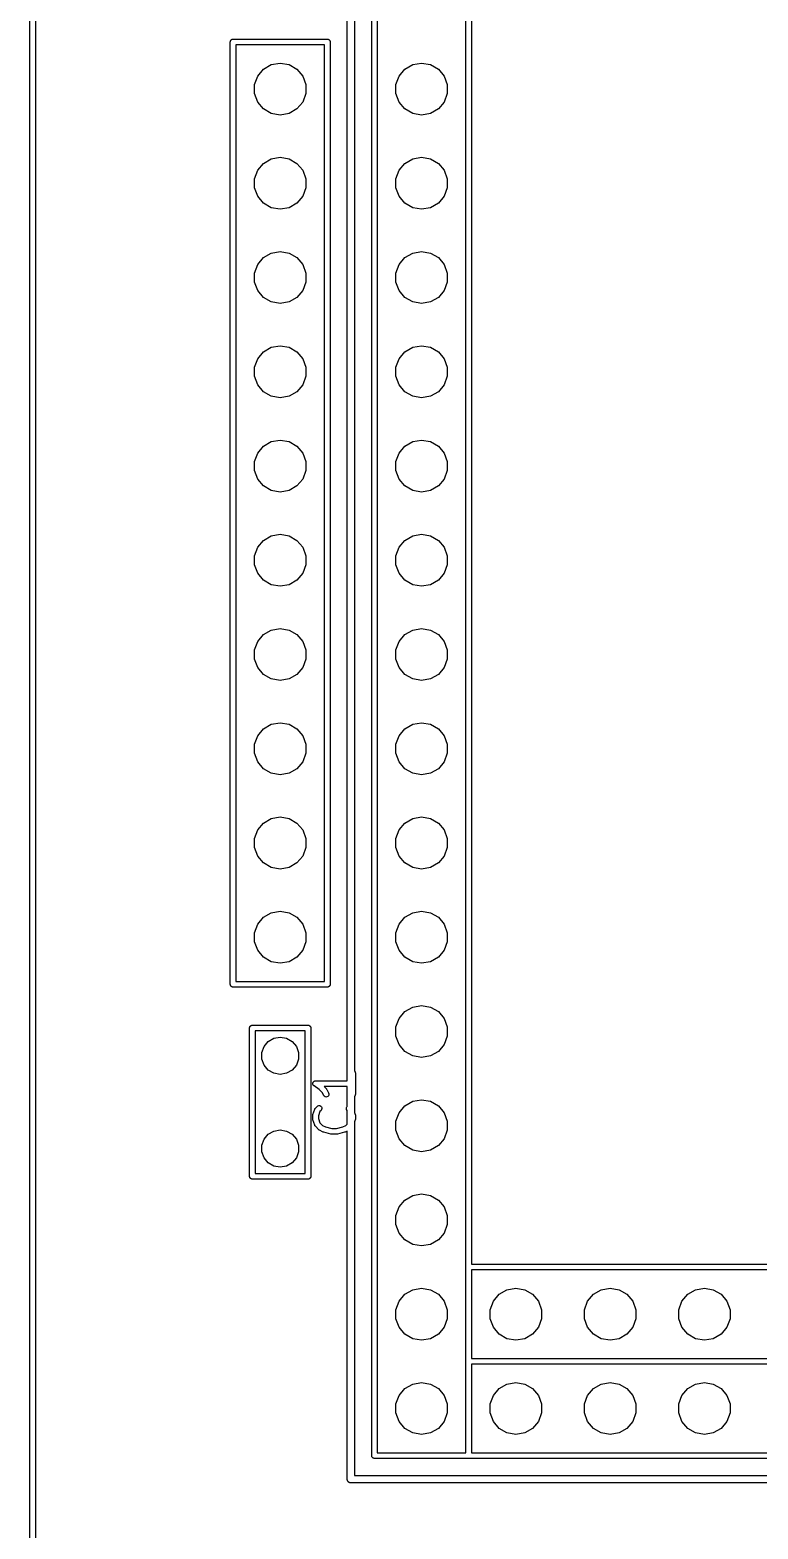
# Model space of a CAD drawing. Extents: x 25 to 346, y -457 to -16.
# Drawn here: x 25.32 to 44.94, y -386.15 to -345.75 of the extents above; entities that cross this region are included whole.
import ezdxf

# ---------------------------------------------------------------- set-up
doc = ezdxf.new("R2010")
doc.units = 0
doc.header["$MEASUREMENT"] = 0
doc.layers.add('BLACK', color=7, linetype='CONTINUOUS')

msp = doc.modelspace()

# ---------------------------------------------------------------- linework, layer by layer
at = {"layer": 'Black'}
for p, q in [((25.325, -456.565), (25.325, -16.51)), ((25.475, -16.585), (25.475, -456.49)), ((33.8725, -374.075), (33.8725, -320.04)), ((34.0725, -320.04), (34.0725, -373.812)), ((34.5325, -384.175), (34.5325, -320.675)), ((34.6825, -320.75), (34.6825, -384.1)), ((37.0725, -381.635), (37.0725, -320.75)), ((37.2225, -320.675), (37.2225, -379.02)), ((30.7225, -346.075), (30.7236, -346.069)), ((30.7225, -371.475), (30.7225, -346.075)), ((30.7236, -346.062), (30.7259, -346.056)), ((30.7236, -346.069), (30.7236, -346.062)), ((30.7259, -346.056), (30.727, -346.049)), ((30.727, -346.049), (30.7303, -346.044)), ((30.7303, -346.044), (30.7325, -346.037)), ((30.7325, -346.037), (30.7368, -346.032)), ((30.7368, -346.032), (30.74, -346.027)), ((30.74, -346.027), (30.7451, -346.023)), ((30.7451, -346.023), (30.7493, -346.018)), ((30.7493, -346.018), (30.755, -346.014)), ((30.755, -346.014), (30.76, -346.01)), ((30.76, -346.01), (30.7662, -346.008)), ((30.7662, -346.008), (30.7718, -346.005)), ((30.7718, -346.005), (30.7783, -346.003)), ((30.7783, -346.003), (30.7845, -346.001)), ((30.7845, -346.001), (30.791, -346.001)), ((30.791, -346.001), (30.7975, -346)), ((30.7975, -346), (33.3375, -346)), ((30.8725, -346.15), (30.8725, -371.4)), ((33.2625, -346.15), (30.8725, -346.15)), ((33.2625, -371.4), (33.2625, -346.15)), ((33.3375, -346), (33.344, -346.001)), ((33.344, -346.001), (33.3505, -346.001)), ((33.3505, -346.001), (33.3567, -346.003)), ((33.3567, -346.003), (33.3632, -346.005)), ((33.3632, -346.005), (33.3688, -346.008)), ((33.3688, -346.008), (33.375, -346.01)), ((33.375, -346.01), (33.38, -346.014)), ((33.38, -346.014), (33.3857, -346.018)), ((33.3857, -346.018), (33.3899, -346.023)), ((33.3899, -346.023), (33.395, -346.027)), ((33.395, -346.027), (33.3982, -346.032)), ((33.3982, -346.032), (33.4025, -346.037)), ((33.4025, -346.037), (33.4047, -346.044)), ((33.4047, -346.044), (33.408, -346.049)), ((33.408, -346.049), (33.4091, -346.056)), ((33.4091, -346.056), (33.4114, -346.062)), ((33.4114, -346.062), (33.4114, -346.069)), ((33.4114, -346.069), (33.4125, -346.075)), ((33.4125, -346.075), (33.4125, -371.475)), ((31.377, -347.223), (31.4603, -346.994)), ((31.4603, -346.994), (31.6168, -346.808)), ((31.6168, -346.808), (31.8277, -346.686)), ((31.8277, -346.686), (32.0675, -346.644)), ((32.0675, -346.644), (32.3073, -346.686)), ((32.3073, -346.686), (32.5182, -346.808)), ((32.5182, -346.808), (32.6747, -346.994)), ((32.6747, -346.994), (32.758, -347.223)), ((35.187, -347.223), (35.2703, -346.994)), ((35.2703, -346.994), (35.4268, -346.808)), ((35.4268, -346.808), (35.6377, -346.686)), ((35.6377, -346.686), (35.8775, -346.644)), ((35.8775, -346.644), (36.1173, -346.686)), ((36.1173, -346.686), (36.3282, -346.808)), ((36.3282, -346.808), (36.4847, -346.994)), ((36.4847, -346.994), (36.568, -347.223)), ((31.377, -347.467), (31.377, -347.223)), ((32.758, -347.223), (32.758, -347.467)), ((35.187, -347.467), (35.187, -347.223)), ((36.568, -347.223), (36.568, -347.467)), ((31.4603, -347.696), (31.377, -347.467)), ((31.6168, -347.882), (31.4603, -347.696)), ((32.6747, -347.696), (32.5182, -347.882)), ((32.758, -347.467), (32.6747, -347.696)), ((35.2703, -347.696), (35.187, -347.467)), ((35.4268, -347.882), (35.2703, -347.696)), ((36.4847, -347.696), (36.3282, -347.882)), ((36.568, -347.467), (36.4847, -347.696)), ((31.8277, -348.004), (31.6168, -347.882)), ((32.0675, -348.046), (31.8277, -348.004)), ((32.3073, -348.004), (32.0675, -348.046)), ((32.5182, -347.882), (32.3073, -348.004)), ((35.6377, -348.004), (35.4268, -347.882)), ((35.8775, -348.046), (35.6377, -348.004)), ((36.1173, -348.004), (35.8775, -348.046)), ((36.3282, -347.882), (36.1173, -348.004)), ((31.4603, -349.534), (31.6168, -349.348)), ((31.6168, -349.348), (31.8277, -349.226)), ((31.8277, -349.226), (32.0675, -349.184)), ((32.0675, -349.184), (32.3073, -349.226)), ((32.3073, -349.226), (32.5182, -349.348)), ((32.5182, -349.348), (32.6747, -349.534)), ((35.2703, -349.534), (35.4268, -349.348)), ((35.4268, -349.348), (35.6377, -349.226)), ((35.6377, -349.226), (35.8775, -349.184)), ((35.8775, -349.184), (36.1173, -349.226)), ((36.1173, -349.226), (36.3282, -349.348)), ((36.3282, -349.348), (36.4847, -349.534)), ((31.377, -349.763), (31.4603, -349.534)), ((31.377, -350.007), (31.377, -349.763)), ((32.6747, -349.534), (32.758, -349.763)), ((32.758, -349.763), (32.758, -350.007)), ((35.187, -349.763), (35.2703, -349.534)), ((35.187, -350.007), (35.187, -349.763)), ((36.4847, -349.534), (36.568, -349.763)), ((36.568, -349.763), (36.568, -350.007)), ((31.4603, -350.236), (31.377, -350.007)), ((31.6168, -350.422), (31.4603, -350.236)), ((32.6747, -350.236), (32.5182, -350.422)), ((32.758, -350.007), (32.6747, -350.236)), ((35.2703, -350.236), (35.187, -350.007)), ((35.4268, -350.422), (35.2703, -350.236)), ((36.4847, -350.236), (36.3282, -350.422)), ((36.568, -350.007), (36.4847, -350.236)), ((31.8277, -350.544), (31.6168, -350.422)), ((32.0675, -350.586), (31.8277, -350.544)), ((32.3073, -350.544), (32.0675, -350.586)), ((32.5182, -350.422), (32.3073, -350.544)), ((35.6377, -350.544), (35.4268, -350.422)), ((35.8775, -350.586), (35.6377, -350.544)), ((36.1173, -350.544), (35.8775, -350.586)), ((36.3282, -350.422), (36.1173, -350.544)), ((31.4603, -352.074), (31.6168, -351.888)), ((31.6168, -351.888), (31.8277, -351.766)), ((31.8277, -351.766), (32.0675, -351.724)), ((32.0675, -351.724), (32.3073, -351.766)), ((32.3073, -351.766), (32.5182, -351.888)), ((32.5182, -351.888), (32.6747, -352.074)), ((35.2703, -352.074), (35.4268, -351.888)), ((35.4268, -351.888), (35.6377, -351.766)), ((35.6377, -351.766), (35.8775, -351.724)), ((35.8775, -351.724), (36.1173, -351.766)), ((36.1173, -351.766), (36.3282, -351.888)), ((36.3282, -351.888), (36.4847, -352.074)), ((31.377, -352.303), (31.4603, -352.074)), ((32.6747, -352.074), (32.758, -352.303)), ((35.187, -352.303), (35.2703, -352.074)), ((36.4847, -352.074), (36.568, -352.303)), ((31.377, -352.547), (31.377, -352.303)), ((31.4603, -352.776), (31.377, -352.547)), ((32.758, -352.547), (32.6747, -352.776)), ((32.758, -352.303), (32.758, -352.547)), ((35.187, -352.547), (35.187, -352.303)), ((35.2703, -352.776), (35.187, -352.547)), ((36.568, -352.547), (36.4847, -352.776)), ((36.568, -352.303), (36.568, -352.547)), ((31.6168, -352.962), (31.4603, -352.776)), ((31.8277, -353.084), (31.6168, -352.962)), ((32.0675, -353.126), (31.8277, -353.084)), ((32.3073, -353.084), (32.0675, -353.126)), ((32.5182, -352.962), (32.3073, -353.084)), ((32.6747, -352.776), (32.5182, -352.962)), ((35.4268, -352.962), (35.2703, -352.776)), ((35.6377, -353.084), (35.4268, -352.962)), ((35.8775, -353.126), (35.6377, -353.084)), ((36.1173, -353.084), (35.8775, -353.126)), ((36.3282, -352.962), (36.1173, -353.084)), ((36.4847, -352.776), (36.3282, -352.962)), ((31.6168, -354.428), (31.8277, -354.306)), ((31.8277, -354.306), (32.0675, -354.264)), ((32.0675, -354.264), (32.3073, -354.306)), ((32.3073, -354.306), (32.5182, -354.428)), ((35.4268, -354.428), (35.6377, -354.306)), ((35.6377, -354.306), (35.8775, -354.264)), ((35.8775, -354.264), (36.1173, -354.306)), ((36.1173, -354.306), (36.3282, -354.428)), ((31.377, -354.843), (31.4603, -354.614)), ((31.4603, -354.614), (31.6168, -354.428)), ((32.5182, -354.428), (32.6747, -354.614)), ((32.6747, -354.614), (32.758, -354.843)), ((35.187, -354.843), (35.2703, -354.614)), ((35.2703, -354.614), (35.4268, -354.428)), ((36.3282, -354.428), (36.4847, -354.614)), ((36.4847, -354.614), (36.568, -354.843)), ((31.377, -355.087), (31.377, -354.843)), ((31.4603, -355.316), (31.377, -355.087)), ((32.758, -355.087), (32.6747, -355.316)), ((32.758, -354.843), (32.758, -355.087)), ((35.187, -355.087), (35.187, -354.843)), ((35.2703, -355.316), (35.187, -355.087)), ((36.568, -355.087), (36.4847, -355.316)), ((36.568, -354.843), (36.568, -355.087)), ((31.6168, -355.502), (31.4603, -355.316)), ((31.8277, -355.624), (31.6168, -355.502)), ((32.5182, -355.502), (32.3073, -355.624)), ((32.6747, -355.316), (32.5182, -355.502)), ((35.4268, -355.502), (35.2703, -355.316)), ((35.6377, -355.624), (35.4268, -355.502)), ((36.3282, -355.502), (36.1173, -355.624)), ((36.4847, -355.316), (36.3282, -355.502)), ((32.0675, -355.666), (31.8277, -355.624)), ((32.3073, -355.624), (32.0675, -355.666)), ((35.8775, -355.666), (35.6377, -355.624)), ((36.1173, -355.624), (35.8775, -355.666)), ((31.4603, -357.154), (31.6168, -356.968)), ((31.6168, -356.968), (31.8277, -356.846)), ((31.8277, -356.846), (32.0675, -356.804)), ((32.0675, -356.804), (32.3073, -356.846)), ((32.3073, -356.846), (32.5182, -356.968)), ((32.5182, -356.968), (32.6747, -357.154)), ((35.2703, -357.154), (35.4268, -356.968)), ((35.4268, -356.968), (35.6377, -356.846)), ((35.6377, -356.846), (35.8775, -356.804)), ((35.8775, -356.804), (36.1173, -356.846)), ((36.1173, -356.846), (36.3282, -356.968)), ((36.3282, -356.968), (36.4847, -357.154)), ((31.377, -357.383), (31.4603, -357.154)), ((31.377, -357.627), (31.377, -357.383)), ((32.6747, -357.154), (32.758, -357.383)), ((32.758, -357.383), (32.758, -357.627)), ((35.187, -357.383), (35.2703, -357.154)), ((35.187, -357.627), (35.187, -357.383)), ((36.4847, -357.154), (36.568, -357.383)), ((36.568, -357.383), (36.568, -357.627)), ((31.4603, -357.856), (31.377, -357.627)), ((31.6168, -358.042), (31.4603, -357.856)), ((32.6747, -357.856), (32.5182, -358.042)), ((32.758, -357.627), (32.6747, -357.856)), ((35.2703, -357.856), (35.187, -357.627)), ((35.4268, -358.042), (35.2703, -357.856)), ((36.4847, -357.856), (36.3282, -358.042)), ((36.568, -357.627), (36.4847, -357.856)), ((31.8277, -358.164), (31.6168, -358.042)), ((32.0675, -358.206), (31.8277, -358.164)), ((32.3073, -358.164), (32.0675, -358.206)), ((32.5182, -358.042), (32.3073, -358.164)), ((35.6377, -358.164), (35.4268, -358.042)), ((35.8775, -358.206), (35.6377, -358.164)), ((36.1173, -358.164), (35.8775, -358.206)), ((36.3282, -358.042), (36.1173, -358.164)), ((31.4603, -359.694), (31.6168, -359.508)), ((31.6168, -359.508), (31.8277, -359.386)), ((31.8277, -359.386), (32.0675, -359.344)), ((32.0675, -359.344), (32.3073, -359.386)), ((32.3073, -359.386), (32.5182, -359.508)), ((32.5182, -359.508), (32.6747, -359.694)), ((35.2703, -359.694), (35.4268, -359.508)), ((35.4268, -359.508), (35.6377, -359.386)), ((35.6377, -359.386), (35.8775, -359.344)), ((35.8775, -359.344), (36.1173, -359.386)), ((36.1173, -359.386), (36.3282, -359.508)), ((36.3282, -359.508), (36.4847, -359.694)), ((31.377, -359.923), (31.4603, -359.694)), ((31.377, -360.167), (31.377, -359.923)), ((32.6747, -359.694), (32.758, -359.923)), ((32.758, -359.923), (32.758, -360.167)), ((35.187, -359.923), (35.2703, -359.694)), ((35.187, -360.167), (35.187, -359.923)), ((36.4847, -359.694), (36.568, -359.923)), ((36.568, -359.923), (36.568, -360.167)), ((31.4603, -360.396), (31.377, -360.167)), ((32.758, -360.167), (32.6747, -360.396)), ((35.2703, -360.396), (35.187, -360.167)), ((36.568, -360.167), (36.4847, -360.396)), ((31.6168, -360.582), (31.4603, -360.396)), ((31.8277, -360.704), (31.6168, -360.582)), ((32.0675, -360.746), (31.8277, -360.704)), ((32.3073, -360.704), (32.0675, -360.746)), ((32.5182, -360.582), (32.3073, -360.704)), ((32.6747, -360.396), (32.5182, -360.582)), ((35.4268, -360.582), (35.2703, -360.396)), ((35.6377, -360.704), (35.4268, -360.582)), ((35.8775, -360.746), (35.6377, -360.704)), ((36.1173, -360.704), (35.8775, -360.746)), ((36.3282, -360.582), (36.1173, -360.704)), ((36.4847, -360.396), (36.3282, -360.582)), ((31.6168, -362.048), (31.8277, -361.926)), ((31.8277, -361.926), (32.0675, -361.884)), ((32.0675, -361.884), (32.3073, -361.926)), ((32.3073, -361.926), (32.5182, -362.048)), ((35.4268, -362.048), (35.6377, -361.926)), ((35.6377, -361.926), (35.8775, -361.884)), ((35.8775, -361.884), (36.1173, -361.926)), ((36.1173, -361.926), (36.3282, -362.048)), ((31.377, -362.463), (31.4603, -362.234)), ((31.4603, -362.234), (31.6168, -362.048)), ((32.5182, -362.048), (32.6747, -362.234)), ((32.6747, -362.234), (32.758, -362.463)), ((35.187, -362.463), (35.2703, -362.234)), ((35.2703, -362.234), (35.4268, -362.048)), ((36.3282, -362.048), (36.4847, -362.234)), ((36.4847, -362.234), (36.568, -362.463)), ((31.377, -362.707), (31.377, -362.463)), ((31.4603, -362.936), (31.377, -362.707)), ((32.758, -362.707), (32.6747, -362.936)), ((32.758, -362.463), (32.758, -362.707)), ((35.187, -362.707), (35.187, -362.463)), ((35.2703, -362.936), (35.187, -362.707)), ((36.568, -362.707), (36.4847, -362.936)), ((36.568, -362.463), (36.568, -362.707)), ((31.6168, -363.122), (31.4603, -362.936)), ((31.8277, -363.244), (31.6168, -363.122)), ((32.5182, -363.122), (32.3073, -363.244)), ((32.6747, -362.936), (32.5182, -363.122)), ((35.4268, -363.122), (35.2703, -362.936)), ((35.6377, -363.244), (35.4268, -363.122)), ((36.3282, -363.122), (36.1173, -363.244)), ((36.4847, -362.936), (36.3282, -363.122)), ((32.0675, -363.286), (31.8277, -363.244)), ((32.3073, -363.244), (32.0675, -363.286)), ((35.8775, -363.286), (35.6377, -363.244)), ((36.1173, -363.244), (35.8775, -363.286)), ((31.377, -365.003), (31.4603, -364.774)), ((31.4603, -364.774), (31.6168, -364.588)), ((31.6168, -364.588), (31.8277, -364.466)), ((31.8277, -364.466), (32.0675, -364.424)), ((32.0675, -364.424), (32.3073, -364.466)), ((32.3073, -364.466), (32.5182, -364.588)), ((32.5182, -364.588), (32.6747, -364.774)), ((32.6747, -364.774), (32.758, -365.003)), ((35.187, -365.003), (35.2703, -364.774)), ((35.2703, -364.774), (35.4268, -364.588)), ((35.4268, -364.588), (35.6377, -364.466)), ((35.6377, -364.466), (35.8775, -364.424)), ((35.8775, -364.424), (36.1173, -364.466)), ((36.1173, -364.466), (36.3282, -364.588)), ((36.3282, -364.588), (36.4847, -364.774)), ((36.4847, -364.774), (36.568, -365.003)), ((31.377, -365.247), (31.377, -365.003)), ((32.758, -365.003), (32.758, -365.247)), ((35.187, -365.247), (35.187, -365.003)), ((36.568, -365.003), (36.568, -365.247)), ((31.4603, -365.476), (31.377, -365.247)), ((31.6168, -365.662), (31.4603, -365.476)), ((32.6747, -365.476), (32.5182, -365.662)), ((32.758, -365.247), (32.6747, -365.476)), ((35.2703, -365.476), (35.187, -365.247)), ((35.4268, -365.662), (35.2703, -365.476)), ((36.4847, -365.476), (36.3282, -365.662)), ((36.568, -365.247), (36.4847, -365.476)), ((31.8277, -365.784), (31.6168, -365.662)), ((32.0675, -365.826), (31.8277, -365.784)), ((32.3073, -365.784), (32.0675, -365.826)), ((32.5182, -365.662), (32.3073, -365.784)), ((35.6377, -365.784), (35.4268, -365.662)), ((35.8775, -365.826), (35.6377, -365.784)), ((36.1173, -365.784), (35.8775, -365.826)), ((36.3282, -365.662), (36.1173, -365.784)), ((31.4603, -367.314), (31.6168, -367.128)), ((31.6168, -367.128), (31.8277, -367.006)), ((31.8277, -367.006), (32.0675, -366.964)), ((32.0675, -366.964), (32.3073, -367.006)), ((32.3073, -367.006), (32.5182, -367.128)), ((32.5182, -367.128), (32.6747, -367.314)), ((35.2703, -367.314), (35.4268, -367.128)), ((35.4268, -367.128), (35.6377, -367.006)), ((35.6377, -367.006), (35.8775, -366.964)), ((35.8775, -366.964), (36.1173, -367.006)), ((36.1173, -367.006), (36.3282, -367.128)), ((36.3282, -367.128), (36.4847, -367.314)), ((31.377, -367.543), (31.4603, -367.314)), ((31.377, -367.787), (31.377, -367.543)), ((32.6747, -367.314), (32.758, -367.543)), ((32.758, -367.543), (32.758, -367.787)), ((35.187, -367.543), (35.2703, -367.314)), ((35.187, -367.787), (35.187, -367.543)), ((36.4847, -367.314), (36.568, -367.543)), ((36.568, -367.543), (36.568, -367.787)), ((31.4603, -368.016), (31.377, -367.787)), ((31.6168, -368.202), (31.4603, -368.016)), ((32.6747, -368.016), (32.5182, -368.202)), ((32.758, -367.787), (32.6747, -368.016)), ((35.2703, -368.016), (35.187, -367.787)), ((35.4268, -368.202), (35.2703, -368.016)), ((36.4847, -368.016), (36.3282, -368.202)), ((36.568, -367.787), (36.4847, -368.016)), ((31.8277, -368.324), (31.6168, -368.202)), ((32.0675, -368.366), (31.8277, -368.324)), ((32.3073, -368.324), (32.0675, -368.366)), ((32.5182, -368.202), (32.3073, -368.324)), ((35.6377, -368.324), (35.4268, -368.202)), ((35.8775, -368.366), (35.6377, -368.324)), ((36.1173, -368.324), (35.8775, -368.366)), ((36.3282, -368.202), (36.1173, -368.324)), ((31.4603, -369.854), (31.6168, -369.668)), ((31.6168, -369.668), (31.8277, -369.546)), ((31.8277, -369.546), (32.0675, -369.504)), ((32.0675, -369.504), (32.3073, -369.546)), ((32.3073, -369.546), (32.5182, -369.668)), ((32.5182, -369.668), (32.6747, -369.854)), ((35.2703, -369.854), (35.4268, -369.668)), ((35.4268, -369.668), (35.6377, -369.546)), ((35.6377, -369.546), (35.8775, -369.504)), ((35.8775, -369.504), (36.1173, -369.546)), ((36.1173, -369.546), (36.3282, -369.668)), ((36.3282, -369.668), (36.4847, -369.854)), ((31.377, -370.083), (31.4603, -369.854)), ((32.6747, -369.854), (32.758, -370.083)), ((35.187, -370.083), (35.2703, -369.854)), ((36.4847, -369.854), (36.568, -370.083)), ((31.377, -370.327), (31.377, -370.083)), ((31.4603, -370.556), (31.377, -370.327)), ((32.758, -370.327), (32.6747, -370.556)), ((32.758, -370.083), (32.758, -370.327)), ((35.187, -370.327), (35.187, -370.083)), ((35.2703, -370.556), (35.187, -370.327)), ((36.568, -370.327), (36.4847, -370.556)), ((36.568, -370.083), (36.568, -370.327)), ((31.6168, -370.742), (31.4603, -370.556)), ((31.8277, -370.864), (31.6168, -370.742)), ((32.0675, -370.906), (31.8277, -370.864)), ((32.3073, -370.864), (32.0675, -370.906)), ((32.5182, -370.742), (32.3073, -370.864)), ((32.6747, -370.556), (32.5182, -370.742)), ((35.4268, -370.742), (35.2703, -370.556)), ((35.6377, -370.864), (35.4268, -370.742)), ((35.8775, -370.906), (35.6377, -370.864)), ((36.1173, -370.864), (35.8775, -370.906)), ((36.3282, -370.742), (36.1173, -370.864)), ((36.4847, -370.556), (36.3282, -370.742)), ((30.7236, -371.481), (30.7225, -371.475)), ((30.7236, -371.488), (30.7236, -371.481)), ((30.7259, -371.494), (30.7236, -371.488)), ((30.727, -371.501), (30.7259, -371.494)), ((30.7303, -371.506), (30.727, -371.501)), ((30.7325, -371.512), (30.7303, -371.506)), ((30.7368, -371.518), (30.7325, -371.512)), ((30.74, -371.523), (30.7368, -371.518)), ((30.7451, -371.527), (30.74, -371.523)), ((30.7493, -371.532), (30.7451, -371.527)), ((30.755, -371.536), (30.7493, -371.532)), ((30.76, -371.54), (30.755, -371.536)), ((30.7662, -371.542), (30.76, -371.54)), ((30.7718, -371.545), (30.7662, -371.542)), ((30.7783, -371.547), (30.7718, -371.545)), ((30.7845, -371.549), (30.7783, -371.547)), ((30.791, -371.549), (30.7845, -371.549)), ((30.7975, -371.55), (30.791, -371.549)), ((33.3375, -371.55), (30.7975, -371.55)), ((30.8725, -371.4), (33.2625, -371.4)), ((33.344, -371.549), (33.3375, -371.55)), ((33.3505, -371.549), (33.344, -371.549)), ((33.3567, -371.547), (33.3505, -371.549)), ((33.3632, -371.545), (33.3567, -371.547)), ((33.3688, -371.542), (33.3632, -371.545)), ((33.375, -371.54), (33.3688, -371.542)), ((33.38, -371.536), (33.375, -371.54)), ((33.3857, -371.532), (33.38, -371.536)), ((33.3899, -371.527), (33.3857, -371.532)), ((33.395, -371.523), (33.3899, -371.527)), ((33.3982, -371.518), (33.395, -371.523)), ((33.4025, -371.512), (33.3982, -371.518)), ((33.4047, -371.506), (33.4025, -371.512)), ((33.408, -371.501), (33.4047, -371.506)), ((33.4091, -371.494), (33.408, -371.501)), ((33.4114, -371.488), (33.4091, -371.494)), ((33.4125, -371.475), (33.4114, -371.481)), ((33.4114, -371.481), (33.4114, -371.488)), ((35.4268, -372.208), (35.6377, -372.086)), ((35.6377, -372.086), (35.8775, -372.044)), ((35.8775, -372.044), (36.1173, -372.086)), ((36.1173, -372.086), (36.3282, -372.208)), ((35.187, -372.623), (35.2703, -372.394)), ((35.2703, -372.394), (35.4268, -372.208)), ((36.3282, -372.208), (36.4847, -372.394)), ((36.4847, -372.394), (36.568, -372.623)), ((31.2425, -372.65), (31.2436, -372.644)), ((31.2425, -376.65), (31.2425, -372.65)), ((31.2436, -372.637), (31.2459, -372.631)), ((31.2436, -372.644), (31.2436, -372.637)), ((31.2459, -372.631), (31.247, -372.624)), ((31.247, -372.624), (31.2503, -372.619)), ((31.2503, -372.619), (31.2525, -372.613)), ((31.2525, -372.613), (31.2568, -372.607)), ((31.2568, -372.607), (31.26, -372.602)), ((31.26, -372.602), (31.2651, -372.598)), ((31.2651, -372.598), (31.2693, -372.593)), ((31.2693, -372.593), (31.275, -372.589)), ((31.275, -372.589), (31.28, -372.585)), ((31.28, -372.585), (31.2862, -372.583)), ((31.2862, -372.583), (31.2918, -372.58)), ((31.2918, -372.58), (31.2983, -372.578)), ((31.2983, -372.578), (31.3045, -372.576)), ((31.3045, -372.576), (31.311, -372.576)), ((31.311, -372.576), (31.3175, -372.575)), ((31.3175, -372.575), (32.8175, -372.575)), ((31.3925, -372.725), (31.3925, -376.575)), ((32.7425, -372.725), (31.3925, -372.725)), ((31.8958, -372.928), (32.0675, -372.898)), ((32.0675, -372.898), (32.2392, -372.928)), ((32.7425, -376.575), (32.7425, -372.725)), ((32.8175, -372.575), (32.824, -372.576)), ((32.824, -372.576), (32.8305, -372.576)), ((32.8305, -372.576), (32.8367, -372.578)), ((32.8367, -372.578), (32.8432, -372.58)), ((32.8432, -372.58), (32.8488, -372.583)), ((32.8488, -372.583), (32.855, -372.585)), ((32.855, -372.585), (32.86, -372.589)), ((32.86, -372.589), (32.8657, -372.593)), ((32.8657, -372.593), (32.8699, -372.598)), ((32.8699, -372.598), (32.875, -372.602)), ((32.875, -372.602), (32.8782, -372.607)), ((32.8782, -372.607), (32.8825, -372.613)), ((32.8825, -372.613), (32.8847, -372.619)), ((32.8847, -372.619), (32.888, -372.624)), ((32.888, -372.624), (32.8891, -372.631)), ((32.8891, -372.631), (32.8914, -372.637)), ((32.8914, -372.637), (32.8914, -372.644)), ((32.8914, -372.644), (32.8925, -372.65)), ((32.8925, -372.65), (32.8925, -376.65)), ((35.187, -372.867), (35.187, -372.623)), ((35.2703, -373.096), (35.187, -372.867)), ((36.568, -372.867), (36.4847, -373.096)), ((36.568, -372.623), (36.568, -372.867)), ((31.5732, -373.313), (31.6328, -373.149)), ((31.6328, -373.149), (31.7449, -373.016)), ((31.7449, -373.016), (31.8958, -372.928)), ((32.2392, -372.928), (32.3901, -373.016)), ((32.3901, -373.016), (32.5022, -373.149)), ((32.5022, -373.149), (32.5618, -373.313)), ((35.4268, -373.282), (35.2703, -373.096)), ((35.6377, -373.404), (35.4268, -373.282)), ((36.3282, -373.282), (36.1173, -373.404)), ((36.4847, -373.096), (36.3282, -373.282)), ((31.5732, -373.487), (31.5732, -373.313)), ((31.6328, -373.651), (31.5732, -373.487)), ((31.7449, -373.784), (31.6328, -373.651)), ((32.5022, -373.651), (32.3901, -373.784)), ((32.5618, -373.487), (32.5022, -373.651)), ((32.5618, -373.313), (32.5618, -373.487)), ((35.8775, -373.446), (35.6377, -373.404)), ((36.1173, -373.404), (35.8775, -373.446)), ((31.8958, -373.872), (31.7449, -373.784)), ((32.0675, -373.902), (31.8958, -373.872)), ((32.2392, -373.872), (32.0675, -373.902)), ((32.3901, -373.784), (32.2392, -373.872)), ((32.9535, -374.116), (32.9549, -374.113)), ((32.9549, -374.113), (32.9607, -374.106)), ((32.9607, -374.106), (32.9656, -374.098)), ((32.9656, -374.098), (32.969, -374.096)), ((32.969, -374.096), (32.9717, -374.093)), ((32.9717, -374.093), (32.9794, -374.088)), ((32.9794, -374.088), (32.9866, -374.083)), ((32.9866, -374.083), (32.9906, -374.082)), ((32.9906, -374.082), (32.9942, -374.08)), ((32.9942, -374.08), (33.003, -374.078)), ((33.003, -374.078), (33.0116, -374.075)), ((33.0116, -374.075), (33.0158, -374.076)), ((33.0158, -374.076), (33.0199, -374.075)), ((33.0199, -374.075), (33.8725, -374.075)), ((34.0725, -373.812), (34.0773, -373.816)), ((34.0773, -373.816), (34.0904, -373.839)), ((34.0904, -373.839), (34.0949, -373.864)), ((34.0949, -373.864), (34.0949, -374.436)), ((32.945, -374.145), (32.946, -374.141)), ((32.946, -374.154), (32.945, -374.145)), ((32.946, -374.137), (32.9491, -374.129)), ((32.946, -374.141), (32.946, -374.137)), ((32.946, -374.163), (32.946, -374.154)), ((32.9474, -374.167), (32.946, -374.163)), ((32.9479, -374.171), (32.9474, -374.167)), ((32.9519, -374.179), (32.9479, -374.171)), ((32.9491, -374.129), (32.9512, -374.12)), ((32.9512, -374.12), (32.9535, -374.116)), ((32.9549, -374.188), (32.9519, -374.179)), ((32.9576, -374.191), (32.9549, -374.188)), ((32.9594, -374.194), (32.9576, -374.191)), ((32.9659, -374.201), (32.9594, -374.194)), ((32.9717, -374.207), (32.9659, -374.201)), ((32.9753, -374.21), (32.9717, -374.207)), ((32.9783, -374.212), (32.9753, -374.21)), ((33.115, -374.304), (32.9783, -374.212)), ((33.1963, -374.385), (33.115, -374.304)), ((33.2385, -374.469), (33.1963, -374.385)), ((33.254, -374.49), (33.2385, -374.469)), ((33.8725, -374.225), (33.2486, -374.225)), ((33.2486, -374.225), (33.311, -374.287)), ((33.2758, -374.505), (33.254, -374.49)), ((33.3011, -374.511), (33.2758, -374.505)), ((33.327, -374.508), (33.3011, -374.511)), ((33.311, -374.287), (33.3179, -374.297)), ((33.3179, -374.297), (33.3251, -374.307)), ((33.3251, -374.307), (33.3727, -374.402)), ((33.3503, -374.496), (33.327, -374.508)), ((33.3682, -374.477), (33.3503, -374.496)), ((33.3785, -374.453), (33.3682, -374.477)), ((33.3727, -374.402), (33.3801, -374.427)), ((33.3801, -374.427), (33.3785, -374.453)), ((33.8725, -374.764), (33.8725, -374.225)), ((34.0773, -374.484), (34.0725, -374.488)), ((34.0725, -374.488), (34.0725, -374.928)), ((34.0904, -374.461), (34.0773, -374.484)), ((34.0949, -374.436), (34.0904, -374.461)), ((32.9487, -374.983), (32.9963, -374.841)), ((32.9963, -374.841), (32.9984, -374.837)), ((32.9984, -374.837), (32.9995, -374.833)), ((32.9995, -374.833), (33.0046, -374.825)), ((33.0046, -374.825), (33.0088, -374.818)), ((33.0088, -374.818), (33.012, -374.815)), ((33.012, -374.815), (33.0145, -374.811)), ((33.0145, -374.811), (33.0621, -374.764)), ((33.0621, -374.764), (33.0834, -374.749)), ((33.0834, -374.749), (33.1086, -374.742)), ((33.1331, -374.905), (33.0949, -375.019)), ((33.1086, -374.742), (33.1345, -374.744)), ((33.1682, -374.87), (33.1331, -374.905)), ((33.1345, -374.744), (33.1581, -374.755)), ((33.1581, -374.755), (33.1766, -374.774)), ((33.1831, -374.848), (33.1682, -374.87)), ((33.1766, -374.774), (33.1876, -374.797)), ((33.1898, -374.823), (33.1831, -374.848)), ((33.1876, -374.797), (33.1898, -374.823)), ((33.8499, -374.823), (33.8522, -374.797)), ((33.8567, -374.848), (33.8499, -374.823)), ((33.8522, -374.797), (33.8632, -374.774)), ((33.8716, -374.87), (33.8567, -374.848)), ((33.8632, -374.774), (33.8725, -374.764)), ((33.8725, -374.871), (33.8716, -374.87)), ((33.8725, -375.239), (33.8725, -374.871)), ((35.2703, -374.934), (35.4268, -374.748)), ((35.4268, -374.748), (35.6377, -374.626)), ((35.6377, -374.626), (35.8775, -374.584)), ((35.8775, -374.584), (36.1173, -374.626)), ((36.1173, -374.626), (36.3282, -374.748)), ((36.3282, -374.748), (36.4847, -374.934)), ((32.9449, -375.007), (32.947, -374.995)), ((32.9449, -375.102), (32.9449, -375.007)), ((32.947, -375.114), (32.9449, -375.102)), ((32.947, -374.995), (32.9487, -374.983)), ((32.9487, -375.126), (32.947, -375.114)), ((32.9963, -375.269), (32.9487, -375.126)), ((32.9984, -375.273), (32.9963, -375.269)), ((32.9995, -375.277), (32.9984, -375.273)), ((33.0046, -375.284), (32.9995, -375.277)), ((33.0088, -375.292), (33.0046, -375.284)), ((33.012, -375.295), (33.0088, -375.292)), ((33.0145, -375.298), (33.012, -375.295)), ((33.1097, -375.394), (33.0145, -375.298)), ((33.0949, -375.019), (33.0949, -375.09)), ((33.0949, -375.09), (33.1331, -375.205)), ((33.1331, -375.205), (33.2072, -375.279)), ((33.2072, -375.279), (33.2842, -375.317)), ((33.2842, -375.317), (33.4577, -375.361)), ((33.5821, -375.361), (33.7556, -375.317)), ((33.7556, -375.317), (33.8326, -375.279)), ((33.8326, -375.279), (33.8725, -375.239)), ((34.0725, -374.928), (34.091, -374.983)), ((34.091, -375.126), (34.0725, -375.182)), ((34.0725, -375.182), (34.0725, -384.71)), ((34.091, -374.983), (34.0928, -374.995)), ((34.0928, -375.114), (34.091, -375.126)), ((34.0928, -374.995), (34.0949, -375.007)), ((34.0949, -375.102), (34.0928, -375.114)), ((34.0949, -375.007), (34.0949, -375.102)), ((35.187, -375.163), (35.2703, -374.934)), ((35.187, -375.407), (35.187, -375.163)), ((36.4847, -374.934), (36.568, -375.163)), ((36.568, -375.163), (36.568, -375.407)), ((31.5732, -375.813), (31.6328, -375.649)), ((31.6328, -375.649), (31.7449, -375.516)), ((31.7449, -375.516), (31.8958, -375.428)), ((31.8958, -375.428), (32.0675, -375.398)), ((32.0675, -375.398), (32.2392, -375.428)), ((32.2392, -375.428), (32.3901, -375.516)), ((32.3901, -375.516), (32.5022, -375.649)), ((32.5022, -375.649), (32.5618, -375.813)), ((33.1195, -375.4), (33.1097, -375.394)), ((33.1292, -375.408), (33.1195, -375.4)), ((33.2244, -375.455), (33.1292, -375.408)), ((33.2323, -375.458), (33.2244, -375.455)), ((33.2398, -375.461), (33.2323, -375.458)), ((33.4303, -375.508), (33.2398, -375.461)), ((33.4394, -375.509), (33.4303, -375.508)), ((33.4485, -375.511), (33.4394, -375.509)), ((33.5913, -375.511), (33.4485, -375.511)), ((33.4577, -375.361), (33.5821, -375.361)), ((33.6003, -375.509), (33.5913, -375.511)), ((33.6095, -375.508), (33.6003, -375.509)), ((33.8, -375.461), (33.6095, -375.508)), ((33.8075, -375.458), (33.8, -375.461)), ((33.8153, -375.455), (33.8075, -375.458)), ((33.8725, -375.427), (33.8153, -375.455)), ((33.8725, -384.81), (33.8725, -375.427)), ((35.2703, -375.636), (35.187, -375.407)), ((35.4268, -375.822), (35.2703, -375.636)), ((36.4847, -375.636), (36.3282, -375.822)), ((36.568, -375.407), (36.4847, -375.636)), ((31.5732, -375.987), (31.5732, -375.813)), ((31.6328, -376.151), (31.5732, -375.987)), ((32.5618, -375.987), (32.5022, -376.151)), ((32.5618, -375.813), (32.5618, -375.987)), ((35.6377, -375.944), (35.4268, -375.822)), ((35.8775, -375.986), (35.6377, -375.944)), ((36.1173, -375.944), (35.8775, -375.986)), ((36.3282, -375.822), (36.1173, -375.944)), ((31.7449, -376.284), (31.6328, -376.151)), ((31.8958, -376.372), (31.7449, -376.284)), ((32.0675, -376.402), (31.8958, -376.372)), ((32.2392, -376.372), (32.0675, -376.402)), ((32.3901, -376.284), (32.2392, -376.372)), ((32.5022, -376.151), (32.3901, -376.284)), ((31.2436, -376.656), (31.2425, -376.65)), ((31.2436, -376.663), (31.2436, -376.656)), ((31.2459, -376.669), (31.2436, -376.663)), ((31.247, -376.676), (31.2459, -376.669)), ((31.2503, -376.681), (31.247, -376.676)), ((31.2525, -376.688), (31.2503, -376.681)), ((31.2568, -376.693), (31.2525, -376.688)), ((31.26, -376.698), (31.2568, -376.693)), ((31.2651, -376.702), (31.26, -376.698)), ((31.2693, -376.707), (31.2651, -376.702)), ((31.275, -376.711), (31.2693, -376.707)), ((31.28, -376.715), (31.275, -376.711)), ((31.2862, -376.717), (31.28, -376.715)), ((31.2918, -376.72), (31.2862, -376.717)), ((31.2983, -376.722), (31.2918, -376.72)), ((31.3045, -376.724), (31.2983, -376.722)), ((31.311, -376.724), (31.3045, -376.724)), ((31.3175, -376.725), (31.311, -376.724)), ((32.8175, -376.725), (31.3175, -376.725)), ((31.3925, -376.575), (32.7425, -376.575)), ((32.824, -376.724), (32.8175, -376.725)), ((32.8305, -376.724), (32.824, -376.724)), ((32.8367, -376.722), (32.8305, -376.724)), ((32.8432, -376.72), (32.8367, -376.722)), ((32.8488, -376.717), (32.8432, -376.72)), ((32.855, -376.715), (32.8488, -376.717)), ((32.86, -376.711), (32.855, -376.715)), ((32.8657, -376.707), (32.86, -376.711)), ((32.8699, -376.702), (32.8657, -376.707)), ((32.875, -376.698), (32.8699, -376.702)), ((32.8782, -376.693), (32.875, -376.698)), ((32.8825, -376.688), (32.8782, -376.693)), ((32.8847, -376.681), (32.8825, -376.688)), ((32.888, -376.676), (32.8847, -376.681)), ((32.8891, -376.669), (32.888, -376.676)), ((32.8914, -376.663), (32.8891, -376.669)), ((32.8925, -376.65), (32.8914, -376.656)), ((32.8914, -376.656), (32.8914, -376.663)), ((35.2703, -377.474), (35.4268, -377.288)), ((35.4268, -377.288), (35.6377, -377.166)), ((35.6377, -377.166), (35.8775, -377.124)), ((35.8775, -377.124), (36.1173, -377.166)), ((36.1173, -377.166), (36.3282, -377.288)), ((36.3282, -377.288), (36.4847, -377.474)), ((35.187, -377.703), (35.2703, -377.474)), ((35.187, -377.947), (35.187, -377.703)), ((36.4847, -377.474), (36.568, -377.703)), ((36.568, -377.703), (36.568, -377.947)), ((35.2703, -378.176), (35.187, -377.947)), ((36.568, -377.947), (36.4847, -378.176)), ((35.4268, -378.362), (35.2703, -378.176)), ((35.6377, -378.484), (35.4268, -378.362)), ((35.8775, -378.526), (35.6377, -378.484)), ((36.1173, -378.484), (35.8775, -378.526)), ((36.3282, -378.362), (36.1173, -378.484)), ((36.4847, -378.176), (36.3282, -378.362)), ((37.2225, -379.02), (62.4725, -379.02)), ((37.2225, -379.17), (37.2225, -381.56)), ((62.4725, -379.17), (37.2225, -379.17)), ((35.4268, -379.828), (35.6377, -379.706)), ((35.6377, -379.706), (35.8775, -379.664)), ((35.8775, -379.664), (36.1173, -379.706)), ((36.1173, -379.706), (36.3282, -379.828)), ((37.9668, -379.828), (38.1777, -379.706)), ((38.1777, -379.706), (38.4175, -379.664)), ((38.4175, -379.664), (38.6573, -379.706)), ((38.6573, -379.706), (38.8682, -379.828)), ((40.5068, -379.828), (40.7177, -379.706)), ((40.7177, -379.706), (40.9575, -379.664)), ((40.9575, -379.664), (41.1973, -379.706)), ((41.1973, -379.706), (41.4082, -379.828)), ((43.0468, -379.828), (43.2577, -379.706)), ((43.2577, -379.706), (43.4975, -379.664)), ((43.4975, -379.664), (43.7373, -379.706)), ((43.7373, -379.706), (43.9482, -379.828)), ((35.187, -380.243), (35.2703, -380.014)), ((35.2703, -380.014), (35.4268, -379.828)), ((36.3282, -379.828), (36.4847, -380.014)), ((36.4847, -380.014), (36.568, -380.243)), ((37.727, -380.243), (37.8103, -380.014)), ((37.8103, -380.014), (37.9668, -379.828)), ((38.8682, -379.828), (39.0247, -380.014)), ((39.0247, -380.014), (39.108, -380.243)), ((40.267, -380.243), (40.3503, -380.014)), ((40.3503, -380.014), (40.5068, -379.828)), ((41.4082, -379.828), (41.5647, -380.014)), ((41.5647, -380.014), (41.648, -380.243)), ((42.807, -380.243), (42.8903, -380.014)), ((42.8903, -380.014), (43.0468, -379.828)), ((43.9482, -379.828), (44.1047, -380.014)), ((44.1047, -380.014), (44.188, -380.243)), ((35.187, -380.487), (35.187, -380.243)), ((35.2703, -380.716), (35.187, -380.487)), ((36.568, -380.487), (36.4847, -380.716)), ((36.568, -380.243), (36.568, -380.487)), ((37.727, -380.487), (37.727, -380.243)), ((37.8103, -380.716), (37.727, -380.487)), ((39.108, -380.487), (39.0247, -380.716)), ((39.108, -380.243), (39.108, -380.487)), ((40.267, -380.487), (40.267, -380.243)), ((40.3503, -380.716), (40.267, -380.487)), ((41.648, -380.487), (41.5647, -380.716)), ((41.648, -380.243), (41.648, -380.487)), ((42.807, -380.487), (42.807, -380.243)), ((42.8903, -380.716), (42.807, -380.487)), ((44.188, -380.487), (44.1047, -380.716)), ((44.188, -380.243), (44.188, -380.487)), ((35.4268, -380.902), (35.2703, -380.716)), ((35.6377, -381.024), (35.4268, -380.902)), ((36.3282, -380.902), (36.1173, -381.024)), ((36.4847, -380.716), (36.3282, -380.902)), ((37.9668, -380.902), (37.8103, -380.716)), ((38.1777, -381.024), (37.9668, -380.902)), ((38.8682, -380.902), (38.6573, -381.024)), ((39.0247, -380.716), (38.8682, -380.902)), ((40.5068, -380.902), (40.3503, -380.716)), ((40.7177, -381.024), (40.5068, -380.902)), ((41.4082, -380.902), (41.1973, -381.024)), ((41.5647, -380.716), (41.4082, -380.902)), ((43.0468, -380.902), (42.8903, -380.716)), ((43.2577, -381.024), (43.0468, -380.902)), ((43.9482, -380.902), (43.7373, -381.024)), ((44.1047, -380.716), (43.9482, -380.902)), ((35.8775, -381.066), (35.6377, -381.024)), ((36.1173, -381.024), (35.8775, -381.066)), ((38.4175, -381.066), (38.1777, -381.024)), ((38.6573, -381.024), (38.4175, -381.066)), ((40.9575, -381.066), (40.7177, -381.024)), ((41.1973, -381.024), (40.9575, -381.066)), ((43.4975, -381.066), (43.2577, -381.024)), ((43.7373, -381.024), (43.4975, -381.066)), ((37.0725, -384.1), (37.0725, -381.635)), ((37.2225, -381.56), (62.4725, -381.56)), ((37.2225, -381.71), (37.2225, -384.1)), ((62.4725, -381.71), (37.2225, -381.71)), ((35.187, -382.783), (35.2703, -382.554)), ((35.2703, -382.554), (35.4268, -382.368)), ((35.4268, -382.368), (35.6377, -382.246)), ((35.6377, -382.246), (35.8775, -382.204)), ((35.8775, -382.204), (36.1173, -382.246)), ((36.1173, -382.246), (36.3282, -382.368)), ((36.3282, -382.368), (36.4847, -382.554)), ((36.4847, -382.554), (36.568, -382.783)), ((37.727, -382.783), (37.8103, -382.554)), ((37.8103, -382.554), (37.9668, -382.368)), ((37.9668, -382.368), (38.1777, -382.246)), ((38.1777, -382.246), (38.4175, -382.204)), ((38.4175, -382.204), (38.6573, -382.246)), ((38.6573, -382.246), (38.8682, -382.368)), ((38.8682, -382.368), (39.0247, -382.554)), ((39.0247, -382.554), (39.108, -382.783)), ((40.267, -382.783), (40.3503, -382.554)), ((40.3503, -382.554), (40.5068, -382.368)), ((40.5068, -382.368), (40.7177, -382.246)), ((40.7177, -382.246), (40.9575, -382.204)), ((40.9575, -382.204), (41.1973, -382.246)), ((41.1973, -382.246), (41.4082, -382.368)), ((41.4082, -382.368), (41.5647, -382.554)), ((41.5647, -382.554), (41.648, -382.783)), ((42.807, -382.783), (42.8903, -382.554)), ((42.8903, -382.554), (43.0468, -382.368)), ((43.0468, -382.368), (43.2577, -382.246)), ((43.2577, -382.246), (43.4975, -382.204)), ((43.4975, -382.204), (43.7373, -382.246)), ((43.7373, -382.246), (43.9482, -382.368)), ((43.9482, -382.368), (44.1047, -382.554)), ((44.1047, -382.554), (44.188, -382.783)), ((35.187, -383.027), (35.187, -382.783)), ((36.568, -382.783), (36.568, -383.027)), ((37.727, -383.027), (37.727, -382.783)), ((39.108, -382.783), (39.108, -383.027)), ((40.267, -383.027), (40.267, -382.783)), ((41.648, -382.783), (41.648, -383.027)), ((42.807, -383.027), (42.807, -382.783)), ((44.188, -382.783), (44.188, -383.027)), ((35.2703, -383.256), (35.187, -383.027)), ((35.4268, -383.442), (35.2703, -383.256)), ((36.4847, -383.256), (36.3282, -383.442)), ((36.568, -383.027), (36.4847, -383.256)), ((37.8103, -383.256), (37.727, -383.027)), ((37.9668, -383.442), (37.8103, -383.256)), ((39.0247, -383.256), (38.8682, -383.442)), ((39.108, -383.027), (39.0247, -383.256)), ((40.3503, -383.256), (40.267, -383.027)), ((40.5068, -383.442), (40.3503, -383.256)), ((41.5647, -383.256), (41.4082, -383.442)), ((41.648, -383.027), (41.5647, -383.256)), ((42.8903, -383.256), (42.807, -383.027)), ((43.0468, -383.442), (42.8903, -383.256)), ((44.1047, -383.256), (43.9482, -383.442)), ((44.188, -383.027), (44.1047, -383.256)), ((35.6377, -383.564), (35.4268, -383.442)), ((35.8775, -383.606), (35.6377, -383.564)), ((36.1173, -383.564), (35.8775, -383.606)), ((36.3282, -383.442), (36.1173, -383.564)), ((38.1777, -383.564), (37.9668, -383.442)), ((38.4175, -383.606), (38.1777, -383.564)), ((38.6573, -383.564), (38.4175, -383.606)), ((38.8682, -383.442), (38.6573, -383.564)), ((40.7177, -383.564), (40.5068, -383.442)), ((40.9575, -383.606), (40.7177, -383.564)), ((41.1973, -383.564), (40.9575, -383.606)), ((41.4082, -383.442), (41.1973, -383.564)), ((43.2577, -383.564), (43.0468, -383.442)), ((43.4975, -383.606), (43.2577, -383.564)), ((43.7373, -383.564), (43.4975, -383.606)), ((43.9482, -383.442), (43.7373, -383.564)), ((34.5336, -384.181), (34.5325, -384.175)), ((34.5336, -384.188), (34.5336, -384.181)), ((34.5359, -384.194), (34.5336, -384.188)), ((34.537, -384.201), (34.5359, -384.194)), ((34.5403, -384.206), (34.537, -384.201)), ((34.5425, -384.212), (34.5403, -384.206)), ((34.5468, -384.218), (34.5425, -384.212)), ((34.6825, -384.1), (37.0725, -384.1)), ((37.2225, -384.1), (62.4725, -384.1)), ((34.55, -384.223), (34.5468, -384.218)), ((34.5551, -384.227), (34.55, -384.223)), ((34.5593, -384.232), (34.5551, -384.227)), ((34.565, -384.236), (34.5593, -384.232)), ((34.57, -384.24), (34.565, -384.236)), ((34.5762, -384.242), (34.57, -384.24)), ((34.5818, -384.245), (34.5762, -384.242)), ((34.5883, -384.247), (34.5818, -384.245)), ((34.5945, -384.249), (34.5883, -384.247)), ((34.601, -384.249), (34.5945, -384.249)), ((34.6075, -384.25), (34.601, -384.249)), ((37.1475, -384.25), (34.6075, -384.25)), ((62.5475, -384.25), (37.1475, -384.25)), ((33.874, -384.819), (33.8725, -384.81)), ((33.874, -384.827), (33.874, -384.819)), ((33.877, -384.836), (33.874, -384.827)), ((33.8785, -384.844), (33.877, -384.836)), ((33.8829, -384.852), (33.8785, -384.844)), ((33.8859, -384.86), (33.8829, -384.852)), ((33.8915, -384.867), (33.8859, -384.86)), ((33.8959, -384.874), (33.8915, -384.867)), ((33.9026, -384.88), (33.8959, -384.874)), ((33.9082, -384.887), (33.9026, -384.88)), ((33.9158, -384.891), (33.9082, -384.887)), ((33.9225, -384.897), (33.9158, -384.891)), ((33.9307, -384.9), (33.9225, -384.897)), ((33.9383, -384.904), (33.9307, -384.9)), ((33.9469, -384.905), (33.9383, -384.904)), ((33.9551, -384.908), (33.9469, -384.905)), ((33.9639, -384.908), (33.9551, -384.908)), ((33.9725, -384.91), (33.9639, -384.908)), ((34.29, -384.91), (33.9725, -384.91)), ((34.0725, -384.71), (34.29, -384.71)), ((34.29, -384.71), (65.405, -384.71)), ((47.205, -384.91), (34.29, -384.91))]:
    msp.add_line(p, q, dxfattribs=at)

doc.saveas('drawing.dxf')
